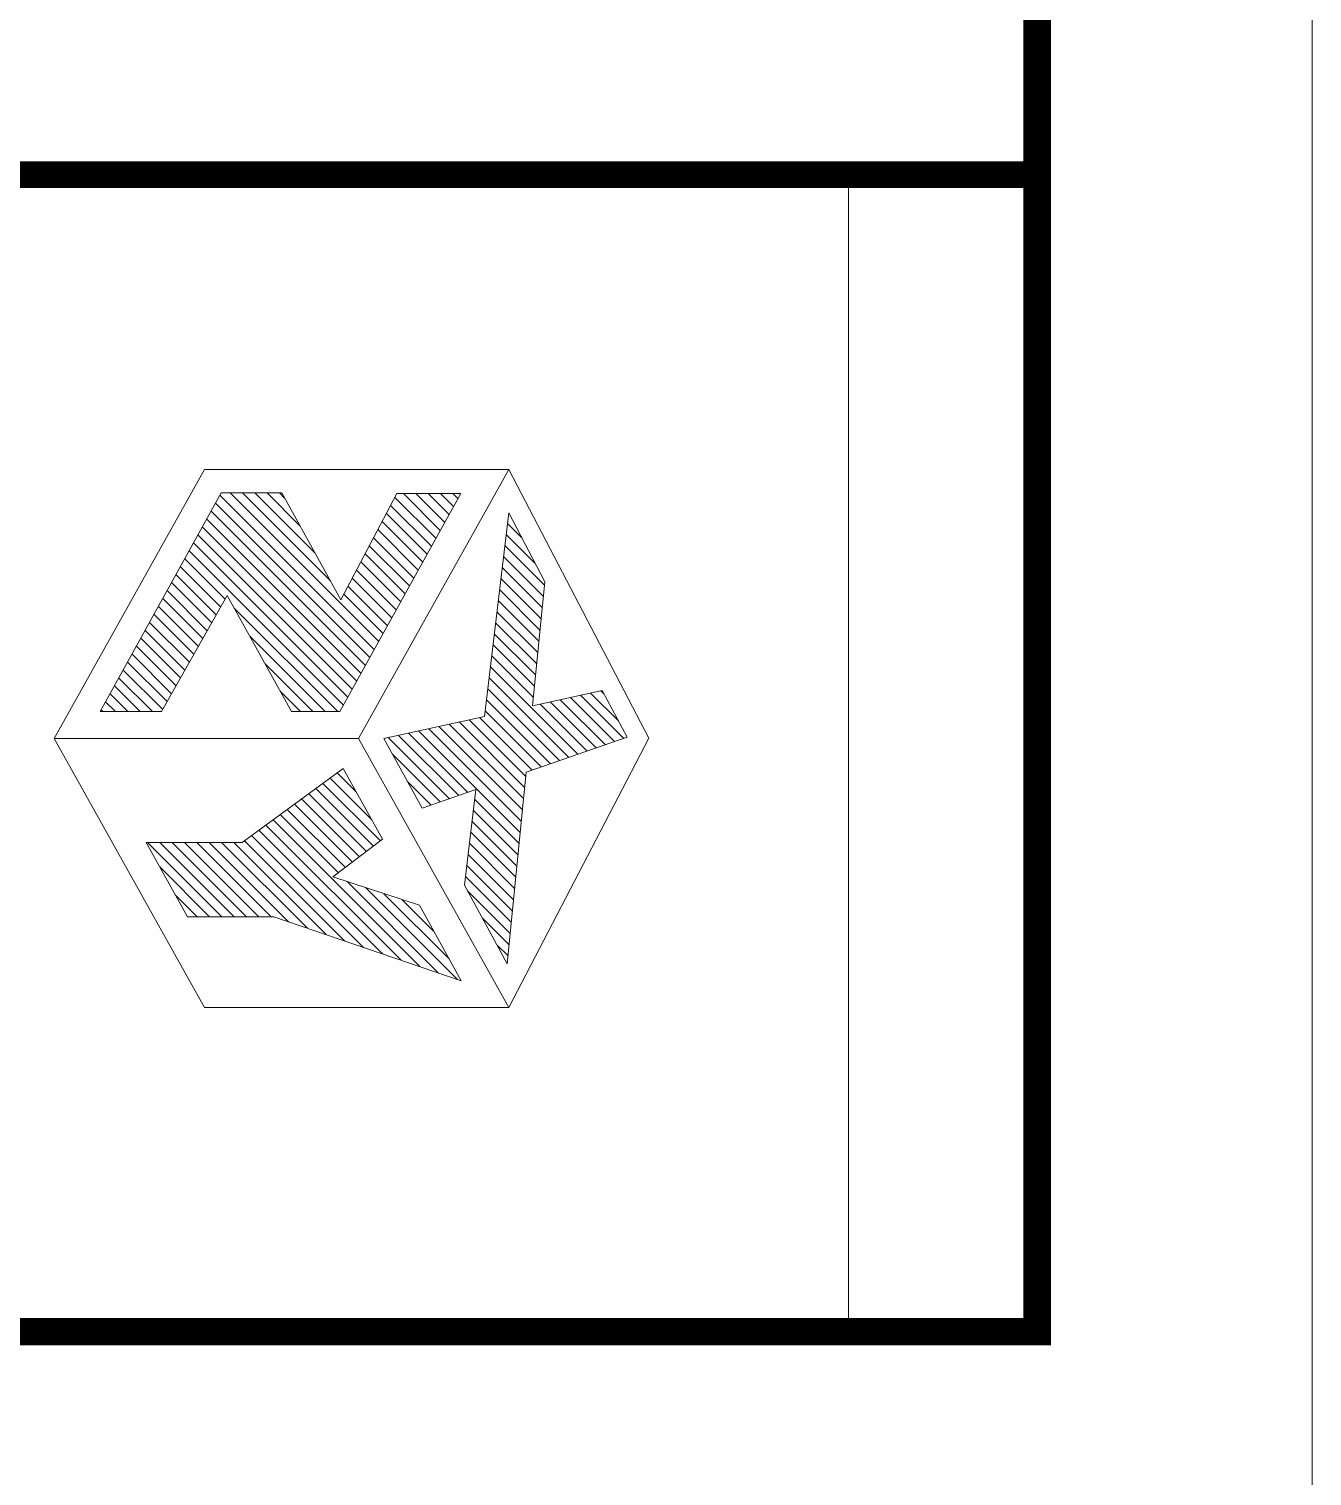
# Model space of a CAD drawing. Header units: inches. Extents: x -3733042 to -3450527, y 579159 to 997713.
# Drawn here: x -3505977 to -3498977, y 656725 to 664622 of the extents above; entities that cross this region are included whole.
import ezdxf

# ---------------------------------------------------------------- set-up
doc = ezdxf.new("R2010")
doc.units = ezdxf.units.IN
doc.header["$LTSCALE"] = 1000
doc.header["$MEASUREMENT"] = 0
doc.layers.get('0').update_dxf_attribs({"lineweight": 18})
doc.layers.add('0-TK', color=4, linetype='Continuous', lineweight=18)
doc.layers.add('PUB_TITLE', color=153, linetype='Continuous', lineweight=18)

msp = doc.modelspace()

# ---------------------------------------------------------------- hatches: boundary and pattern name
h = msp.add_hatch()
h.set_pattern_fill('ANSI31', color=256, style=0, pattern_type=0)
h.set_pattern_definition([(315, (0, 0), (33.67596045, 33.67596045), [])])
h.paths.add_polyline_path([(-3503621.4, 662086.8), (-3503968.9, 662086.8), (-3504275.5, 661507.1), (-3504597.6, 662089.6), (-3504927.7, 662089.6), (-3505587.4, 660896.8), (-3505253.5, 660896.8), (-3504895.1, 661530.1), (-3504543.6, 660897.2), (-3504280.3, 660896.4)], flags=0)
h.paths.add_polyline_path([(-3504814, 660182.5), (-3505337.8, 660182.5), (-3505111.6, 659776.9), (-3504639.8, 659776.9), (-3503618, 659427.8), (-3503846.9, 659839.9), (-3504318.2, 659994.3), (-3504047.2, 660200.9), (-3504262.5, 660585.6)], flags=0)
h.paths.add_polyline_path([(-3503832.1, 660369.2), (-3503539.1, 660470.7), (-3503601.1, 659949.9), (-3503367.3, 659520.7), (-3503264.8, 660565.8), (-3502713, 660757), (-3502849.6, 661012), (-3503229.3, 660928.3), (-3503163, 661604.1), (-3503359.3, 661981.2), (-3503491.5, 660870.5), (-3504040, 660749.6)], flags=0)

# ---------------------------------------------------------------- linework, layer by layer
for points in [[(-3503358, 662217.4), (-3505019.1, 662217.4), (-3505839.8, 660749.5), (-3505019.1, 659281.6), (-3503358, 659281.6)], [(-3502595.8, 660751.8), (-3503358, 662217.4), (-3504177.9, 660749.5), (-3503358, 659281.6), (-3502595.8, 660751.8)], [(-3503968.9, 662086.8), (-3503621.4, 662086.8), (-3504280.3, 660896.4), (-3504543.6, 660897.2), (-3504895.1, 661530.1), (-3505253.5, 660896.8), (-3505587.4, 660896.8), (-3504927.7, 662089.6), (-3504597.6, 662089.6), (-3504275.5, 661507.1), (-3503968.9, 662086.8)], [(-3503359.3, 661981.2), (-3503163, 661604.1), (-3503229.3, 660928.3), (-3502849.6, 661012), (-3502713, 660757), (-3503264.8, 660565.8), (-3503367.3, 659520.7), (-3503601.1, 659949.9), (-3503539.1, 660470.7), (-3503832.1, 660369.2), (-3504040, 660749.6), (-3503491.5, 660870.5), (-3503359.3, 661981.2)], [(-3504177.9, 660749.5), (-3505839.8, 660749.5)], [(-3504262.5, 660585.6), (-3504814, 660182.5), (-3505337.8, 660182.5), (-3505111.6, 659776.9), (-3504639.8, 659776.9), (-3503618, 659427.8), (-3503846.9, 659839.9), (-3504318.2, 659994.3), (-3504047.2, 660200.9), (-3504262.5, 660585.6)]]:
    msp.add_lwpolyline(points)
at = {"layer": '0-TK'}
msp.add_line((-3501505.7, 663826.8), (-3501505.7, 657512.6), dxfattribs=at)
msp.add_lwpolyline([(-3560476.8, 663826.8, 144, 144, 0), (-3500476.8, 663826.8, 144, 144, 0)], format="xyseb", dxfattribs=at)
at = {"layer": 'PUB_TITLE'}
msp.add_lwpolyline([(-3561976.8, 656012.6), (-3498976.8, 656012.6), (-3498976.8, 767462.6), (-3561976.8, 767462.6)], close=True, dxfattribs=at)
msp.add_lwpolyline([(-3560476.8, 657512.6, 150, 150, 0), (-3500476.8, 657512.6, 150, 150, 0), (-3500476.8, 763712.6, 150, 150, 0), (-3560476.8, 763712.6, 150, 150, 0)], format="xyseb", close=True, dxfattribs=at)

doc.saveas('drawing.dxf')
